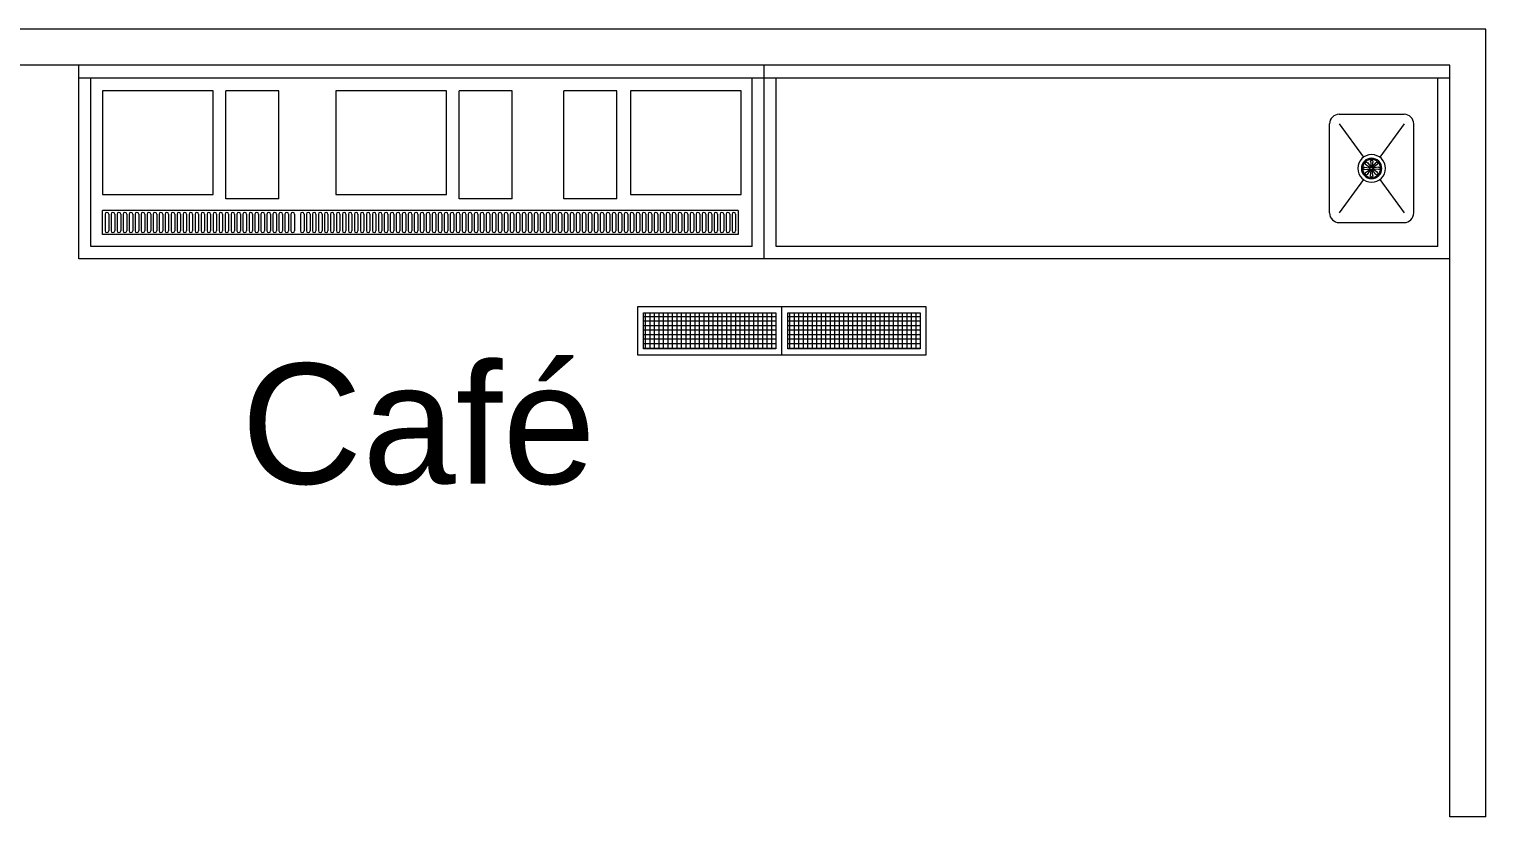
# Model space of a CAD drawing. Header units: millimetres. Extents: x 744843 to 745492, y 2520966 to 2521458.
# Drawn here: x 745427.96 to 745434.01, y 2521094.79 to 2521098.07 of the extents above; entities that cross this region are included whole.
import ezdxf

# ---------------------------------------------------------------- set-up
doc = ezdxf.new("R2010")
doc.units = ezdxf.units.MM
for name, color, linetype, lineweight in [('A_Muebles_Cocina', 55, 'Continuous', 20), ('A_Muros', 30, 'Continuous', 20), ('A_Textos', 4, 'Continuous', 20)]:
    doc.layers.add(name, color=color, linetype=linetype, lineweight=lineweight)
doc.styles.add('escal 300', font='arial.ttf', dxfattribs={"height": 0.5})
pattern_1 = [(270, (745393.655793, 2520928.365172), (-0.01875, -8e-18), []), (180, (745393.655793, 2520928.365172), (-9e-18, 0.01875), [])]

# ---------------------------------------------------------------- blocks, each defined once
blk = doc.blocks.new('CONTRA-4PULG')
at = {"layer": 'A_Muebles_Cocina', "color": 147}
for p, q in [((11.509, 19.5814), (11.529, 19.5789)), ((11.509, 19.5714), (11.529, 19.5739)), ((11.5142, 19.5941), (11.5302, 19.5817)), ((11.5142, 19.5588), (11.5302, 19.5711)), ((11.5213, 19.6012), (11.5337, 19.5853)), ((11.5213, 19.5517), (11.5337, 19.5676)), ((11.534, 19.6064), (11.5365, 19.5864)), ((11.534, 19.5464), (11.5365, 19.5664)), ((11.544, 19.6064), (11.5415, 19.5864)), ((11.544, 19.5464), (11.5415, 19.5664)), ((11.5567, 19.6012), (11.5443, 19.5853)), ((11.5567, 19.5517), (11.5443, 19.5676)), ((11.5637, 19.5941), (11.5478, 19.5817)), ((11.5637, 19.5588), (11.5478, 19.5711)), ((11.569, 19.5814), (11.549, 19.5789)), ((11.569, 19.5714), (11.549, 19.5739))]:
    blk.add_line(p, q, dxfattribs=at)
at = {"layer": 'A_Muebles_Cocina', "color": 5}
for radius in [0.0575, 0.0425]:
    blk.add_circle((11.539, 19.5764), radius, dxfattribs=at)
at = {"layer": 'A_Muebles_Cocina', "color": 147}
for radius in [0.0375, 0.005]:
    blk.add_circle((11.539, 19.5764), radius, dxfattribs=at)
for centre, radius, start, end in [((11.509, 19.5764), 0.005, 75.74997, 284.25003), ((11.5178, 19.5977), 0.005, 30.74997, 239.25003), ((11.529, 19.5764), 0.0025, 270, 90), ((11.5319, 19.5835), 0.0025, 225, 45), ((11.5319, 19.5694), 0.0025, 315, 135), ((11.539, 19.6064), 0.005, 345.74997, 194.25003), ((11.539, 19.5864), 0.0025, 180, 360), ((11.539, 19.5664), 0.0025, 360, 180), ((11.5461, 19.5835), 0.0025, 135, 315), ((11.5461, 19.5694), 0.0025, 45, 225), ((11.549, 19.5764), 0.0025, 90, 270), ((11.5602, 19.5977), 0.005, 300.74997, 149.25003), ((11.569, 19.5764), 0.005, 255.74997, 104.25003), ((11.5178, 19.5552), 0.005, 120.74997, 329.25003), ((11.539, 19.5464), 0.005, 165.74997, 14.25003), ((11.5602, 19.5552), 0.005, 210.74997, 59.25003)]:
    blk.add_arc(centre, radius, start, end, dxfattribs=at)

msp = doc.modelspace()

# ---------------------------------------------------------------- hatches: boundary and pattern name
at = {"layer": 'A_Muebles_Cocina', "linetype": 'Continuous'}
h = msp.add_hatch(dxfattribs=at)
h.set_pattern_fill('NET', color=256, scale=0.15, angle=-90, style=0)
h.set_pattern_definition(pattern_1)
h.paths.add_polyline_path([(745430.5099, 2521096.8864), (745430.5599, 2521096.8864), (745430.5599, 2521096.7364), (745430.5099, 2521096.7364)])
h.paths.add_polyline_path([(745430.5599, 2521096.7364), (745430.5599, 2521096.8864), (745431.0599, 2521096.8864), (745431.0599, 2521096.7364)])
h.paths.add_polyline_path([(745431.1099, 2521096.7364), (745431.1099, 2521096.8864), (745431.5046, 2521096.8864), (745431.5046, 2521096.7364)])
h.paths.add_polyline_path([(745431.6599, 2521096.7364), (745431.5046, 2521096.7364), (745431.5046, 2521096.8864), (745431.6599, 2521096.8864)])
h = msp.add_hatch(dxfattribs=at)
h.set_pattern_fill('NET', color=256, scale=0.15, angle=-90, style=0)
h.set_pattern_definition(pattern_1)
h.paths.add_polyline_path([(745430.5099, 2521096.8864), (745430.5599, 2521096.8864), (745430.5599, 2521096.7364), (745430.5099, 2521096.7364)])
h.paths.add_polyline_path([(745430.5599, 2521096.7364), (745430.5599, 2521096.8864), (745431.0599, 2521096.8864), (745431.0599, 2521096.7364)])
h.paths.add_polyline_path([(745431.1099, 2521096.7364), (745431.1099, 2521096.8864), (745431.5046, 2521096.8864), (745431.5046, 2521096.7364)])
h.paths.add_polyline_path([(745431.6599, 2521096.7364), (745431.5046, 2521096.7364), (745431.5046, 2521096.8864), (745431.6599, 2521096.8864)])

# ---------------------------------------------------------------- linework, layer by layer
for p, q in [((745428.1619, 2521097.1114), (745428.1619, 2521097.9151)), ((745428.1619, 2521097.1114), (745428.1619, 2521097.9151)), ((745431.0119, 2521097.1114), (745431.0119, 2521097.9151)), ((745431.0119, 2521097.1114), (745431.0119, 2521097.9151)), ((745433.8619, 2521097.8614), (745428.1619, 2521097.8614)), ((745433.8619, 2521097.8614), (745428.1619, 2521097.8614)), ((745428.2119, 2521097.1614), (745428.2119, 2521097.8614)), ((745428.2119, 2521097.1614), (745428.2119, 2521097.8614)), ((745430.9619, 2521097.1614), (745430.9619, 2521097.8614)), ((745430.9619, 2521097.1614), (745430.9619, 2521097.8614)), ((745431.0619, 2521097.1614), (745431.0619, 2521097.8614)), ((745431.0619, 2521097.1614), (745431.0619, 2521097.8614)), ((745433.8119, 2521097.1614), (745433.8119, 2521097.8614)), ((745433.8119, 2521097.1614), (745433.8119, 2521097.8614)), ((745428.7205, 2521097.8094), (745428.2605, 2521097.8083)), ((745428.7205, 2521097.8094), (745428.2605, 2521097.8083)), ((745428.2605, 2521097.8083), (745428.2605, 2521097.3783)), ((745428.2605, 2521097.8083), (745428.2605, 2521097.3783)), ((745428.7205, 2521097.3783), (745428.7205, 2521097.8094)), ((745428.7205, 2521097.3783), (745428.7205, 2521097.8094)), ((745428.994, 2521097.8094), (745428.774, 2521097.8094)), ((745428.774, 2521097.3594), (745428.774, 2521097.8094)), ((745428.994, 2521097.8094), (745428.774, 2521097.8094)), ((745428.774, 2521097.3594), (745428.774, 2521097.8094)), ((745428.994, 2521097.3594), (745428.994, 2521097.8094)), ((745428.994, 2521097.3594), (745428.994, 2521097.8094)), ((745429.6902, 2521097.8094), (745429.2302, 2521097.8083)), ((745429.6902, 2521097.8094), (745429.2302, 2521097.8083)), ((745429.2302, 2521097.8083), (745429.2302, 2521097.3783)), ((745429.2302, 2521097.8083), (745429.2302, 2521097.3783)), ((745429.6902, 2521097.3783), (745429.6902, 2521097.8094)), ((745429.6902, 2521097.3783), (745429.6902, 2521097.8094)), ((745429.9637, 2521097.8094), (745429.7437, 2521097.8094)), ((745429.7437, 2521097.3594), (745429.7437, 2521097.8094)), ((745429.9637, 2521097.8094), (745429.7437, 2521097.8094)), ((745429.7437, 2521097.3594), (745429.7437, 2521097.8094)), ((745429.9637, 2521097.3594), (745429.9637, 2521097.8094)), ((745429.9637, 2521097.3594), (745429.9637, 2521097.8094)), ((745430.1793, 2521097.3594), (745430.1793, 2521097.8094)), ((745430.3993, 2521097.8094), (745430.1793, 2521097.8094)), ((745430.1793, 2521097.3594), (745430.1793, 2521097.8094)), ((745430.3993, 2521097.8094), (745430.1793, 2521097.8094)), ((745430.3993, 2521097.3594), (745430.3993, 2521097.8094)), ((745430.3993, 2521097.3594), (745430.3993, 2521097.8094)), ((745430.916, 2521097.8094), (745430.456, 2521097.8083)), ((745430.916, 2521097.8094), (745430.456, 2521097.8083)), ((745430.456, 2521097.8083), (745430.456, 2521097.3783)), ((745430.456, 2521097.8083), (745430.456, 2521097.3783)), ((745430.916, 2521097.3783), (745430.916, 2521097.8094)), ((745430.916, 2521097.3783), (745430.916, 2521097.8094)), ((745428.2605, 2521097.3783), (745428.7205, 2521097.3783)), ((745428.2605, 2521097.3783), (745428.7205, 2521097.3783)), ((745428.994, 2521097.3594), (745428.774, 2521097.3594)), ((745428.994, 2521097.3594), (745428.774, 2521097.3594)), ((745429.2302, 2521097.3783), (745429.6902, 2521097.3783)), ((745429.2302, 2521097.3783), (745429.6902, 2521097.3783)), ((745429.9637, 2521097.3594), (745429.7437, 2521097.3594)), ((745429.9637, 2521097.3594), (745429.7437, 2521097.3594)), ((745430.3993, 2521097.3594), (745430.1793, 2521097.3594)), ((745430.3993, 2521097.3594), (745430.1793, 2521097.3594)), ((745430.456, 2521097.3783), (745430.916, 2521097.3783)), ((745430.456, 2521097.3783), (745430.916, 2521097.3783)), ((745430.9029, 2521097.3114), (745428.2605, 2521097.3114)), ((745428.2605, 2521097.2114), (745428.2605, 2521097.3114)), ((745430.9029, 2521097.3114), (745428.2605, 2521097.3114)), ((745428.2605, 2521097.2114), (745428.2605, 2521097.3114)), ((745428.2716, 2521097.2959), (745428.2716, 2521097.2273)), ((745428.2716, 2521097.2959), (745428.2716, 2521097.2273)), ((745428.2866, 2521097.2959), (745428.2866, 2521097.2273)), ((745428.2866, 2521097.2959), (745428.2866, 2521097.2273)), ((745428.2965, 2521097.2959), (745428.2965, 2521097.2273)), ((745428.2965, 2521097.2959), (745428.2965, 2521097.2273)), ((745428.3115, 2521097.2959), (745428.3115, 2521097.2273)), ((745428.3115, 2521097.2959), (745428.3115, 2521097.2273)), ((745428.3214, 2521097.2959), (745428.3214, 2521097.2273)), ((745428.3214, 2521097.2959), (745428.3214, 2521097.2273)), ((745428.3364, 2521097.2959), (745428.3364, 2521097.2273)), ((745428.3364, 2521097.2959), (745428.3364, 2521097.2273)), ((745428.3464, 2521097.2959), (745428.3464, 2521097.2273)), ((745428.3464, 2521097.2959), (745428.3464, 2521097.2273)), ((745428.3614, 2521097.2959), (745428.3614, 2521097.2273)), ((745428.3614, 2521097.2959), (745428.3614, 2521097.2273)), ((745428.3713, 2521097.2959), (745428.3713, 2521097.2273)), ((745428.3713, 2521097.2959), (745428.3713, 2521097.2273)), ((745428.3863, 2521097.2959), (745428.3863, 2521097.2273)), ((745428.3863, 2521097.2959), (745428.3863, 2521097.2273)), ((745428.3962, 2521097.2959), (745428.3962, 2521097.2273)), ((745428.3962, 2521097.2959), (745428.3962, 2521097.2273)), ((745428.4112, 2521097.2959), (745428.4112, 2521097.2273)), ((745428.4112, 2521097.2959), (745428.4112, 2521097.2273)), ((745428.4211, 2521097.2959), (745428.4211, 2521097.2273)), ((745428.4211, 2521097.2959), (745428.4211, 2521097.2273)), ((745428.4361, 2521097.2959), (745428.4361, 2521097.2273)), ((745428.4361, 2521097.2959), (745428.4361, 2521097.2273)), ((745428.4461, 2521097.2959), (745428.4461, 2521097.2273)), ((745428.4461, 2521097.2959), (745428.4461, 2521097.2273)), ((745428.4611, 2521097.2959), (745428.4611, 2521097.2273)), ((745428.4611, 2521097.2959), (745428.4611, 2521097.2273)), ((745428.471, 2521097.2959), (745428.471, 2521097.2273)), ((745428.471, 2521097.2959), (745428.471, 2521097.2273)), ((745428.486, 2521097.2959), (745428.486, 2521097.2273)), ((745428.486, 2521097.2959), (745428.486, 2521097.2273)), ((745428.4959, 2521097.2959), (745428.4959, 2521097.2273)), ((745428.4959, 2521097.2959), (745428.4959, 2521097.2273)), ((745428.5109, 2521097.2959), (745428.5109, 2521097.2273)), ((745428.5109, 2521097.2959), (745428.5109, 2521097.2273)), ((745428.5208, 2521097.2959), (745428.5208, 2521097.2273)), ((745428.5208, 2521097.2959), (745428.5208, 2521097.2273)), ((745428.5358, 2521097.2959), (745428.5358, 2521097.2273)), ((745428.5358, 2521097.2959), (745428.5358, 2521097.2273)), ((745428.5458, 2521097.2959), (745428.5458, 2521097.2273)), ((745428.5458, 2521097.2959), (745428.5458, 2521097.2273)), ((745428.5608, 2521097.2959), (745428.5608, 2521097.2273)), ((745428.5608, 2521097.2959), (745428.5608, 2521097.2273)), ((745428.5707, 2521097.2959), (745428.5707, 2521097.2273)), ((745428.5707, 2521097.2959), (745428.5707, 2521097.2273)), ((745428.5857, 2521097.2959), (745428.5857, 2521097.2273)), ((745428.5857, 2521097.2959), (745428.5857, 2521097.2273)), ((745428.5956, 2521097.2959), (745428.5956, 2521097.2273)), ((745428.5956, 2521097.2959), (745428.5956, 2521097.2273)), ((745428.6106, 2521097.2959), (745428.6106, 2521097.2273)), ((745428.6106, 2521097.2959), (745428.6106, 2521097.2273)), ((745428.6205, 2521097.2959), (745428.6205, 2521097.2273)), ((745428.6205, 2521097.2959), (745428.6205, 2521097.2273)), ((745428.6355, 2521097.2959), (745428.6355, 2521097.2273)), ((745428.6355, 2521097.2959), (745428.6355, 2521097.2273)), ((745428.6455, 2521097.2959), (745428.6455, 2521097.2273)), ((745428.6455, 2521097.2959), (745428.6455, 2521097.2273)), ((745428.6605, 2521097.2959), (745428.6605, 2521097.2273)), ((745428.6605, 2521097.2959), (745428.6605, 2521097.2273)), ((745428.6704, 2521097.2959), (745428.6704, 2521097.2273)), ((745428.6704, 2521097.2959), (745428.6704, 2521097.2273)), ((745428.6854, 2521097.2959), (745428.6854, 2521097.2273)), ((745428.6854, 2521097.2959), (745428.6854, 2521097.2273)), ((745428.6953, 2521097.2959), (745428.6953, 2521097.2273)), ((745428.6953, 2521097.2959), (745428.6953, 2521097.2273)), ((745428.7103, 2521097.2959), (745428.7103, 2521097.2273)), ((745428.7103, 2521097.2959), (745428.7103, 2521097.2273)), ((745428.7202, 2521097.2959), (745428.7202, 2521097.2273)), ((745428.7202, 2521097.2959), (745428.7202, 2521097.2273)), ((745428.7352, 2521097.2959), (745428.7352, 2521097.2273)), ((745428.7352, 2521097.2959), (745428.7352, 2521097.2273)), ((745428.7451, 2521097.2959), (745428.7451, 2521097.2273)), ((745428.7451, 2521097.2959), (745428.7451, 2521097.2273)), ((745428.7601, 2521097.2959), (745428.7601, 2521097.2273)), ((745428.7601, 2521097.2959), (745428.7601, 2521097.2273)), ((745428.7701, 2521097.2959), (745428.7701, 2521097.2273)), ((745428.7701, 2521097.2959), (745428.7701, 2521097.2273)), ((745428.7851, 2521097.2959), (745428.7851, 2521097.2273)), ((745428.7851, 2521097.2959), (745428.7851, 2521097.2273)), ((745428.795, 2521097.2959), (745428.795, 2521097.2273)), ((745428.795, 2521097.2959), (745428.795, 2521097.2273)), ((745428.81, 2521097.2959), (745428.81, 2521097.2273)), ((745428.81, 2521097.2959), (745428.81, 2521097.2273)), ((745428.8199, 2521097.2959), (745428.8199, 2521097.2273)), ((745428.8199, 2521097.2959), (745428.8199, 2521097.2273)), ((745428.8349, 2521097.2959), (745428.8349, 2521097.2273)), ((745428.8349, 2521097.2959), (745428.8349, 2521097.2273)), ((745428.8448, 2521097.2959), (745428.8448, 2521097.2273)), ((745428.8448, 2521097.2959), (745428.8448, 2521097.2273)), ((745428.8598, 2521097.2959), (745428.8598, 2521097.2273)), ((745428.8598, 2521097.2959), (745428.8598, 2521097.2273)), ((745428.8698, 2521097.2959), (745428.8698, 2521097.2273)), ((745428.8698, 2521097.2959), (745428.8698, 2521097.2273)), ((745428.8848, 2521097.2959), (745428.8848, 2521097.2273)), ((745428.8848, 2521097.2959), (745428.8848, 2521097.2273)), ((745428.8947, 2521097.2959), (745428.8947, 2521097.2273)), ((745428.8947, 2521097.2959), (745428.8947, 2521097.2273)), ((745428.9097, 2521097.2959), (745428.9097, 2521097.2273)), ((745428.9097, 2521097.2959), (745428.9097, 2521097.2273)), ((745428.9196, 2521097.2959), (745428.9196, 2521097.2273)), ((745428.9196, 2521097.2959), (745428.9196, 2521097.2273)), ((745428.9346, 2521097.2959), (745428.9346, 2521097.2273)), ((745428.9346, 2521097.2959), (745428.9346, 2521097.2273)), ((745428.9445, 2521097.2959), (745428.9445, 2521097.2273)), ((745428.9445, 2521097.2959), (745428.9445, 2521097.2273)), ((745428.9595, 2521097.2959), (745428.9595, 2521097.2273)), ((745428.9595, 2521097.2959), (745428.9595, 2521097.2273)), ((745428.9695, 2521097.2959), (745428.9695, 2521097.2273)), ((745428.9695, 2521097.2959), (745428.9695, 2521097.2273)), ((745428.9845, 2521097.2959), (745428.9845, 2521097.2273)), ((745428.9845, 2521097.2959), (745428.9845, 2521097.2273)), ((745428.9944, 2521097.2959), (745428.9944, 2521097.2273)), ((745428.9944, 2521097.2959), (745428.9944, 2521097.2273)), ((745429.0094, 2521097.2959), (745429.0094, 2521097.2273)), ((745429.0094, 2521097.2959), (745429.0094, 2521097.2273)), ((745429.0193, 2521097.2959), (745429.0193, 2521097.2273)), ((745429.0193, 2521097.2959), (745429.0193, 2521097.2273)), ((745429.0343, 2521097.2959), (745429.0343, 2521097.2273)), ((745429.0343, 2521097.2959), (745429.0343, 2521097.2273)), ((745429.0442, 2521097.2959), (745429.0442, 2521097.2273)), ((745429.0442, 2521097.2959), (745429.0442, 2521097.2273)), ((745429.0592, 2521097.2959), (745429.0592, 2521097.2273)), ((745429.0592, 2521097.2959), (745429.0592, 2521097.2273)), ((745429.0835, 2521097.2959), (745429.0835, 2521097.2273)), ((745429.0835, 2521097.2959), (745429.0835, 2521097.2273)), ((745429.0985, 2521097.2959), (745429.0985, 2521097.2273)), ((745429.0985, 2521097.2959), (745429.0985, 2521097.2273)), ((745429.1084, 2521097.2959), (745429.1084, 2521097.2273)), ((745429.1084, 2521097.2959), (745429.1084, 2521097.2273)), ((745429.1234, 2521097.2959), (745429.1234, 2521097.2273)), ((745429.1234, 2521097.2959), (745429.1234, 2521097.2273)), ((745429.1333, 2521097.2959), (745429.1333, 2521097.2273)), ((745429.1333, 2521097.2959), (745429.1333, 2521097.2273)), ((745429.1483, 2521097.2959), (745429.1483, 2521097.2273)), ((745429.1483, 2521097.2959), (745429.1483, 2521097.2273)), ((745429.1583, 2521097.2959), (745429.1583, 2521097.2273)), ((745429.1583, 2521097.2959), (745429.1583, 2521097.2273)), ((745429.1733, 2521097.2959), (745429.1733, 2521097.2273)), ((745429.1733, 2521097.2959), (745429.1733, 2521097.2273)), ((745429.1832, 2521097.2959), (745429.1832, 2521097.2273)), ((745429.1832, 2521097.2959), (745429.1832, 2521097.2273)), ((745429.1982, 2521097.2959), (745429.1982, 2521097.2273)), ((745429.1982, 2521097.2959), (745429.1982, 2521097.2273)), ((745429.2081, 2521097.2959), (745429.2081, 2521097.2273)), ((745429.2081, 2521097.2959), (745429.2081, 2521097.2273)), ((745429.2231, 2521097.2959), (745429.2231, 2521097.2273)), ((745429.2231, 2521097.2959), (745429.2231, 2521097.2273)), ((745429.233, 2521097.2959), (745429.233, 2521097.2273)), ((745429.233, 2521097.2959), (745429.233, 2521097.2273)), ((745429.248, 2521097.2959), (745429.248, 2521097.2273)), ((745429.248, 2521097.2959), (745429.248, 2521097.2273)), ((745429.2579, 2521097.2959), (745429.2579, 2521097.2273)), ((745429.2579, 2521097.2959), (745429.2579, 2521097.2273)), ((745429.2729, 2521097.2959), (745429.2729, 2521097.2273)), ((745429.2729, 2521097.2959), (745429.2729, 2521097.2273)), ((745429.2829, 2521097.2959), (745429.2829, 2521097.2273)), ((745429.2829, 2521097.2959), (745429.2829, 2521097.2273)), ((745429.2979, 2521097.2959), (745429.2979, 2521097.2273)), ((745429.2979, 2521097.2959), (745429.2979, 2521097.2273)), ((745429.3078, 2521097.2959), (745429.3078, 2521097.2273)), ((745429.3078, 2521097.2959), (745429.3078, 2521097.2273)), ((745429.3228, 2521097.2959), (745429.3228, 2521097.2273)), ((745429.3228, 2521097.2959), (745429.3228, 2521097.2273)), ((745429.3327, 2521097.2959), (745429.3327, 2521097.2273)), ((745429.3327, 2521097.2959), (745429.3327, 2521097.2273)), ((745429.3477, 2521097.2959), (745429.3477, 2521097.2273)), ((745429.3477, 2521097.2959), (745429.3477, 2521097.2273)), ((745429.3576, 2521097.2959), (745429.3576, 2521097.2273)), ((745429.3576, 2521097.2959), (745429.3576, 2521097.2273)), ((745429.3726, 2521097.2959), (745429.3726, 2521097.2273)), ((745429.3726, 2521097.2959), (745429.3726, 2521097.2273)), ((745429.3826, 2521097.2959), (745429.3826, 2521097.2273)), ((745429.3826, 2521097.2959), (745429.3826, 2521097.2273)), ((745429.3976, 2521097.2959), (745429.3976, 2521097.2273)), ((745429.3976, 2521097.2959), (745429.3976, 2521097.2273)), ((745429.4075, 2521097.2959), (745429.4075, 2521097.2273)), ((745429.4075, 2521097.2959), (745429.4075, 2521097.2273)), ((745429.4225, 2521097.2959), (745429.4225, 2521097.2273)), ((745429.4225, 2521097.2959), (745429.4225, 2521097.2273)), ((745429.4324, 2521097.2959), (745429.4324, 2521097.2273)), ((745429.4324, 2521097.2959), (745429.4324, 2521097.2273)), ((745429.4474, 2521097.2959), (745429.4474, 2521097.2273)), ((745429.4474, 2521097.2959), (745429.4474, 2521097.2273)), ((745429.4573, 2521097.2959), (745429.4573, 2521097.2273)), ((745429.4573, 2521097.2959), (745429.4573, 2521097.2273)), ((745429.4723, 2521097.2959), (745429.4723, 2521097.2273)), ((745429.4723, 2521097.2959), (745429.4723, 2521097.2273)), ((745429.4823, 2521097.2959), (745429.4823, 2521097.2273)), ((745429.4823, 2521097.2959), (745429.4823, 2521097.2273)), ((745429.4973, 2521097.2959), (745429.4973, 2521097.2273)), ((745429.4973, 2521097.2959), (745429.4973, 2521097.2273)), ((745429.5072, 2521097.2959), (745429.5072, 2521097.2273)), ((745429.5072, 2521097.2959), (745429.5072, 2521097.2273)), ((745429.5222, 2521097.2959), (745429.5222, 2521097.2273)), ((745429.5222, 2521097.2959), (745429.5222, 2521097.2273)), ((745429.5321, 2521097.2959), (745429.5321, 2521097.2273)), ((745429.5321, 2521097.2959), (745429.5321, 2521097.2273)), ((745429.5471, 2521097.2959), (745429.5471, 2521097.2273)), ((745429.5471, 2521097.2959), (745429.5471, 2521097.2273)), ((745429.557, 2521097.2959), (745429.557, 2521097.2273)), ((745429.557, 2521097.2959), (745429.557, 2521097.2273)), ((745429.572, 2521097.2959), (745429.572, 2521097.2273)), ((745429.572, 2521097.2959), (745429.572, 2521097.2273)), ((745429.582, 2521097.2959), (745429.582, 2521097.2273)), ((745429.582, 2521097.2959), (745429.582, 2521097.2273)), ((745429.597, 2521097.2959), (745429.597, 2521097.2273)), ((745429.597, 2521097.2959), (745429.597, 2521097.2273)), ((745429.6069, 2521097.2959), (745429.6069, 2521097.2273)), ((745429.6069, 2521097.2959), (745429.6069, 2521097.2273)), ((745429.6219, 2521097.2959), (745429.6219, 2521097.2273)), ((745429.6219, 2521097.2959), (745429.6219, 2521097.2273)), ((745429.6318, 2521097.2959), (745429.6318, 2521097.2273)), ((745429.6318, 2521097.2959), (745429.6318, 2521097.2273)), ((745429.6468, 2521097.2959), (745429.6468, 2521097.2273)), ((745429.6468, 2521097.2959), (745429.6468, 2521097.2273)), ((745429.6567, 2521097.2959), (745429.6567, 2521097.2273)), ((745429.6567, 2521097.2959), (745429.6567, 2521097.2273)), ((745429.6717, 2521097.2959), (745429.6717, 2521097.2273)), ((745429.6717, 2521097.2959), (745429.6717, 2521097.2273)), ((745429.6817, 2521097.2959), (745429.6817, 2521097.2273)), ((745429.6817, 2521097.2959), (745429.6817, 2521097.2273)), ((745429.6967, 2521097.2959), (745429.6967, 2521097.2273)), ((745429.6967, 2521097.2959), (745429.6967, 2521097.2273)), ((745429.7066, 2521097.2959), (745429.7066, 2521097.2273)), ((745429.7066, 2521097.2959), (745429.7066, 2521097.2273)), ((745429.7216, 2521097.2959), (745429.7216, 2521097.2273)), ((745429.7216, 2521097.2959), (745429.7216, 2521097.2273)), ((745429.7315, 2521097.2959), (745429.7315, 2521097.2273)), ((745429.7315, 2521097.2959), (745429.7315, 2521097.2273)), ((745429.7465, 2521097.2959), (745429.7465, 2521097.2273)), ((745429.7465, 2521097.2959), (745429.7465, 2521097.2273)), ((745429.7564, 2521097.2959), (745429.7564, 2521097.2273)), ((745429.7564, 2521097.2959), (745429.7564, 2521097.2273)), ((745429.7714, 2521097.2959), (745429.7714, 2521097.2273)), ((745429.7714, 2521097.2959), (745429.7714, 2521097.2273)), ((745429.7813, 2521097.2959), (745429.7813, 2521097.2273)), ((745429.7813, 2521097.2959), (745429.7813, 2521097.2273)), ((745429.7963, 2521097.2959), (745429.7963, 2521097.2273)), ((745429.7963, 2521097.2959), (745429.7963, 2521097.2273)), ((745429.8063, 2521097.2959), (745429.8063, 2521097.2273)), ((745429.8063, 2521097.2959), (745429.8063, 2521097.2273)), ((745429.8213, 2521097.2959), (745429.8213, 2521097.2273)), ((745429.8213, 2521097.2959), (745429.8213, 2521097.2273)), ((745429.8312, 2521097.2959), (745429.8312, 2521097.2273)), ((745429.8312, 2521097.2959), (745429.8312, 2521097.2273)), ((745429.8462, 2521097.2959), (745429.8462, 2521097.2273)), ((745429.8462, 2521097.2959), (745429.8462, 2521097.2273)), ((745429.8561, 2521097.2959), (745429.8561, 2521097.2273)), ((745429.8561, 2521097.2959), (745429.8561, 2521097.2273)), ((745429.8711, 2521097.2959), (745429.8711, 2521097.2273)), ((745429.8711, 2521097.2959), (745429.8711, 2521097.2273)), ((745429.881, 2521097.2959), (745429.881, 2521097.2273)), ((745429.881, 2521097.2959), (745429.881, 2521097.2273)), ((745429.896, 2521097.2959), (745429.896, 2521097.2273)), ((745429.896, 2521097.2959), (745429.896, 2521097.2273)), ((745429.906, 2521097.2959), (745429.906, 2521097.2273)), ((745429.906, 2521097.2959), (745429.906, 2521097.2273)), ((745429.921, 2521097.2959), (745429.921, 2521097.2273)), ((745429.921, 2521097.2959), (745429.921, 2521097.2273)), ((745429.9309, 2521097.2959), (745429.9309, 2521097.2273)), ((745429.9309, 2521097.2959), (745429.9309, 2521097.2273)), ((745429.9459, 2521097.2959), (745429.9459, 2521097.2273)), ((745429.9459, 2521097.2959), (745429.9459, 2521097.2273)), ((745429.9558, 2521097.2959), (745429.9558, 2521097.2273)), ((745429.9558, 2521097.2959), (745429.9558, 2521097.2273)), ((745429.9708, 2521097.2959), (745429.9708, 2521097.2273)), ((745429.9708, 2521097.2959), (745429.9708, 2521097.2273)), ((745429.9807, 2521097.2959), (745429.9807, 2521097.2273)), ((745429.9807, 2521097.2959), (745429.9807, 2521097.2273)), ((745429.9957, 2521097.2959), (745429.9957, 2521097.2273)), ((745429.9957, 2521097.2959), (745429.9957, 2521097.2273)), ((745430.0057, 2521097.2959), (745430.0057, 2521097.2273)), ((745430.0057, 2521097.2959), (745430.0057, 2521097.2273)), ((745430.0207, 2521097.2959), (745430.0207, 2521097.2273)), ((745430.0207, 2521097.2959), (745430.0207, 2521097.2273)), ((745430.0306, 2521097.2959), (745430.0306, 2521097.2273)), ((745430.0306, 2521097.2959), (745430.0306, 2521097.2273)), ((745430.0456, 2521097.2959), (745430.0456, 2521097.2273)), ((745430.0456, 2521097.2959), (745430.0456, 2521097.2273)), ((745430.0555, 2521097.2959), (745430.0555, 2521097.2273)), ((745430.0555, 2521097.2959), (745430.0555, 2521097.2273)), ((745430.0705, 2521097.2959), (745430.0705, 2521097.2273)), ((745430.0705, 2521097.2959), (745430.0705, 2521097.2273)), ((745430.0804, 2521097.2959), (745430.0804, 2521097.2273)), ((745430.0804, 2521097.2959), (745430.0804, 2521097.2273)), ((745430.0954, 2521097.2959), (745430.0954, 2521097.2273)), ((745430.0954, 2521097.2959), (745430.0954, 2521097.2273)), ((745430.1054, 2521097.2959), (745430.1054, 2521097.2273)), ((745430.1054, 2521097.2959), (745430.1054, 2521097.2273)), ((745430.1204, 2521097.2959), (745430.1204, 2521097.2273)), ((745430.1204, 2521097.2959), (745430.1204, 2521097.2273)), ((745430.1303, 2521097.2959), (745430.1303, 2521097.2273)), ((745430.1303, 2521097.2959), (745430.1303, 2521097.2273)), ((745430.1453, 2521097.2959), (745430.1453, 2521097.2273)), ((745430.1453, 2521097.2959), (745430.1453, 2521097.2273)), ((745430.1552, 2521097.2959), (745430.1552, 2521097.2273)), ((745430.1552, 2521097.2959), (745430.1552, 2521097.2273)), ((745430.1702, 2521097.2959), (745430.1702, 2521097.2273)), ((745430.1702, 2521097.2959), (745430.1702, 2521097.2273)), ((745430.1801, 2521097.2959), (745430.1801, 2521097.2273)), ((745430.1801, 2521097.2959), (745430.1801, 2521097.2273)), ((745430.1951, 2521097.2959), (745430.1951, 2521097.2273)), ((745430.1951, 2521097.2959), (745430.1951, 2521097.2273)), ((745430.2051, 2521097.2959), (745430.2051, 2521097.2273)), ((745430.2051, 2521097.2959), (745430.2051, 2521097.2273)), ((745430.2201, 2521097.2959), (745430.2201, 2521097.2273)), ((745430.2201, 2521097.2959), (745430.2201, 2521097.2273)), ((745430.23, 2521097.2959), (745430.23, 2521097.2273)), ((745430.23, 2521097.2959), (745430.23, 2521097.2273)), ((745430.245, 2521097.2959), (745430.245, 2521097.2273)), ((745430.245, 2521097.2959), (745430.245, 2521097.2273)), ((745430.2549, 2521097.2959), (745430.2549, 2521097.2273)), ((745430.2549, 2521097.2959), (745430.2549, 2521097.2273)), ((745430.2699, 2521097.2959), (745430.2699, 2521097.2273)), ((745430.2699, 2521097.2959), (745430.2699, 2521097.2273)), ((745430.2798, 2521097.2959), (745430.2798, 2521097.2273)), ((745430.2798, 2521097.2959), (745430.2798, 2521097.2273)), ((745430.2948, 2521097.2959), (745430.2948, 2521097.2273)), ((745430.2948, 2521097.2959), (745430.2948, 2521097.2273)), ((745430.3047, 2521097.2959), (745430.3047, 2521097.2273)), ((745430.3047, 2521097.2959), (745430.3047, 2521097.2273)), ((745430.3197, 2521097.2959), (745430.3197, 2521097.2273)), ((745430.3197, 2521097.2959), (745430.3197, 2521097.2273)), ((745430.3297, 2521097.2959), (745430.3297, 2521097.2273)), ((745430.3297, 2521097.2959), (745430.3297, 2521097.2273)), ((745430.3447, 2521097.2959), (745430.3447, 2521097.2273)), ((745430.3447, 2521097.2959), (745430.3447, 2521097.2273)), ((745430.3546, 2521097.2959), (745430.3546, 2521097.2273)), ((745430.3546, 2521097.2959), (745430.3546, 2521097.2273)), ((745430.3696, 2521097.2959), (745430.3696, 2521097.2273)), ((745430.3696, 2521097.2959), (745430.3696, 2521097.2273)), ((745430.3795, 2521097.2959), (745430.3795, 2521097.2273)), ((745430.3795, 2521097.2959), (745430.3795, 2521097.2273)), ((745430.3945, 2521097.2959), (745430.3945, 2521097.2273)), ((745430.3945, 2521097.2959), (745430.3945, 2521097.2273)), ((745430.4044, 2521097.2959), (745430.4044, 2521097.2273)), ((745430.4044, 2521097.2959), (745430.4044, 2521097.2273)), ((745430.4194, 2521097.2959), (745430.4194, 2521097.2273)), ((745430.4194, 2521097.2959), (745430.4194, 2521097.2273)), ((745430.4294, 2521097.2959), (745430.4294, 2521097.2273)), ((745430.4294, 2521097.2959), (745430.4294, 2521097.2273)), ((745430.4444, 2521097.2959), (745430.4444, 2521097.2273)), ((745430.4444, 2521097.2959), (745430.4444, 2521097.2273)), ((745430.4543, 2521097.2959), (745430.4543, 2521097.2273)), ((745430.4543, 2521097.2959), (745430.4543, 2521097.2273)), ((745430.4693, 2521097.2959), (745430.4693, 2521097.2273)), ((745430.4693, 2521097.2959), (745430.4693, 2521097.2273)), ((745430.4792, 2521097.2959), (745430.4792, 2521097.2273)), ((745430.4792, 2521097.2959), (745430.4792, 2521097.2273)), ((745430.4942, 2521097.2959), (745430.4942, 2521097.2273)), ((745430.4942, 2521097.2959), (745430.4942, 2521097.2273)), ((745430.5041, 2521097.2959), (745430.5041, 2521097.2273)), ((745430.5041, 2521097.2959), (745430.5041, 2521097.2273)), ((745430.5191, 2521097.2959), (745430.5191, 2521097.2273)), ((745430.5191, 2521097.2959), (745430.5191, 2521097.2273)), ((745430.5291, 2521097.2959), (745430.5291, 2521097.2273)), ((745430.5291, 2521097.2959), (745430.5291, 2521097.2273)), ((745430.5441, 2521097.2959), (745430.5441, 2521097.2273)), ((745430.5441, 2521097.2959), (745430.5441, 2521097.2273)), ((745430.554, 2521097.2959), (745430.554, 2521097.2273)), ((745430.554, 2521097.2959), (745430.554, 2521097.2273)), ((745430.569, 2521097.2959), (745430.569, 2521097.2273)), ((745430.569, 2521097.2959), (745430.569, 2521097.2273)), ((745430.5789, 2521097.2959), (745430.5789, 2521097.2273)), ((745430.5789, 2521097.2959), (745430.5789, 2521097.2273)), ((745430.5939, 2521097.2959), (745430.5939, 2521097.2273)), ((745430.5939, 2521097.2959), (745430.5939, 2521097.2273)), ((745430.6038, 2521097.2959), (745430.6038, 2521097.2273)), ((745430.6038, 2521097.2959), (745430.6038, 2521097.2273)), ((745430.6188, 2521097.2959), (745430.6188, 2521097.2273)), ((745430.6188, 2521097.2959), (745430.6188, 2521097.2273)), ((745430.6288, 2521097.2959), (745430.6288, 2521097.2273)), ((745430.6288, 2521097.2959), (745430.6288, 2521097.2273)), ((745430.6438, 2521097.2959), (745430.6438, 2521097.2273)), ((745430.6438, 2521097.2959), (745430.6438, 2521097.2273)), ((745430.6537, 2521097.2959), (745430.6537, 2521097.2273)), ((745430.6537, 2521097.2959), (745430.6537, 2521097.2273)), ((745430.6687, 2521097.2959), (745430.6687, 2521097.2273)), ((745430.6687, 2521097.2959), (745430.6687, 2521097.2273)), ((745430.6786, 2521097.2959), (745430.6786, 2521097.2273)), ((745430.6786, 2521097.2959), (745430.6786, 2521097.2273)), ((745430.6936, 2521097.2959), (745430.6936, 2521097.2273)), ((745430.6936, 2521097.2959), (745430.6936, 2521097.2273)), ((745430.7035, 2521097.2959), (745430.7035, 2521097.2273)), ((745430.7035, 2521097.2959), (745430.7035, 2521097.2273)), ((745430.7185, 2521097.2959), (745430.7185, 2521097.2273)), ((745430.7185, 2521097.2959), (745430.7185, 2521097.2273)), ((745430.7285, 2521097.2959), (745430.7285, 2521097.2273)), ((745430.7285, 2521097.2959), (745430.7285, 2521097.2273)), ((745430.7435, 2521097.2959), (745430.7435, 2521097.2273)), ((745430.7435, 2521097.2959), (745430.7435, 2521097.2273)), ((745430.7534, 2521097.2959), (745430.7534, 2521097.2273)), ((745430.7534, 2521097.2959), (745430.7534, 2521097.2273)), ((745430.7684, 2521097.2959), (745430.7684, 2521097.2273)), ((745430.7684, 2521097.2959), (745430.7684, 2521097.2273)), ((745430.7783, 2521097.2959), (745430.7783, 2521097.2273)), ((745430.7783, 2521097.2959), (745430.7783, 2521097.2273)), ((745430.7933, 2521097.2959), (745430.7933, 2521097.2273)), ((745430.7933, 2521097.2959), (745430.7933, 2521097.2273)), ((745430.8032, 2521097.2959), (745430.8032, 2521097.2273)), ((745430.8032, 2521097.2959), (745430.8032, 2521097.2273)), ((745430.8182, 2521097.2959), (745430.8182, 2521097.2273)), ((745430.8182, 2521097.2959), (745430.8182, 2521097.2273)), ((745430.8282, 2521097.2959), (745430.8282, 2521097.2273)), ((745430.8282, 2521097.2959), (745430.8282, 2521097.2273)), ((745430.8432, 2521097.2959), (745430.8432, 2521097.2273)), ((745430.8432, 2521097.2959), (745430.8432, 2521097.2273)), ((745430.8531, 2521097.2959), (745430.8531, 2521097.2273)), ((745430.8531, 2521097.2959), (745430.8531, 2521097.2273)), ((745430.8681, 2521097.2959), (745430.8681, 2521097.2273)), ((745430.8681, 2521097.2959), (745430.8681, 2521097.2273)), ((745430.878, 2521097.2959), (745430.878, 2521097.2273)), ((745430.878, 2521097.2959), (745430.878, 2521097.2273)), ((745430.893, 2521097.2959), (745430.893, 2521097.2273)), ((745430.893, 2521097.2959), (745430.893, 2521097.2273)), ((745430.9029, 2521097.3114), (745430.9029, 2521097.2114)), ((745430.9029, 2521097.3114), (745430.9029, 2521097.2114)), ((745430.9029, 2521097.2114), (745428.2605, 2521097.2114)), ((745430.9029, 2521097.2114), (745428.2605, 2521097.2114)), ((745433.8619, 2521097.1114), (745428.1619, 2521097.1114)), ((745433.8619, 2521097.1114), (745428.1619, 2521097.1114)), ((745430.9619, 2521097.1614), (745428.2119, 2521097.1614)), ((745430.9619, 2521097.1614), (745428.2119, 2521097.1614)), ((745433.8119, 2521097.1614), (745431.0619, 2521097.1614)), ((745433.8119, 2521097.1614), (745431.0619, 2521097.1614)), ((745431.6849, 2521096.9114), (745430.4849, 2521096.9114)), ((745430.4849, 2521096.9114), (745430.4849, 2521096.7114)), ((745431.6849, 2521096.9114), (745430.4849, 2521096.9114)), ((745430.4849, 2521096.9114), (745430.4849, 2521096.7114)), ((745430.5099, 2521096.7364), (745430.5099, 2521096.8864)), ((745430.5099, 2521096.8864), (745431.0599, 2521096.8864)), ((745430.5099, 2521096.7364), (745430.5099, 2521096.8864)), ((745430.5099, 2521096.8864), (745431.0599, 2521096.8864)), ((745431.0599, 2521096.8864), (745431.0599, 2521096.7364)), ((745431.0599, 2521096.8864), (745431.0599, 2521096.7364)), ((745431.0849, 2521096.7114), (745431.0849, 2521096.9114)), ((745431.0849, 2521096.7114), (745431.0849, 2521096.9114)), ((745431.1099, 2521096.7364), (745431.1099, 2521096.8864)), ((745431.1099, 2521096.8864), (745431.6599, 2521096.8864)), ((745431.1099, 2521096.7364), (745431.1099, 2521096.8864)), ((745431.1099, 2521096.8864), (745431.6599, 2521096.8864)), ((745431.6599, 2521096.8864), (745431.6599, 2521096.7364)), ((745431.6599, 2521096.8864), (745431.6599, 2521096.7364)), ((745431.6849, 2521096.7114), (745431.6849, 2521096.9114)), ((745431.6849, 2521096.7114), (745431.6849, 2521096.9114)), ((745430.4849, 2521096.7114), (745431.6849, 2521096.7114)), ((745430.4849, 2521096.7114), (745431.6849, 2521096.7114)), ((745431.0599, 2521096.7364), (745430.5099, 2521096.7364)), ((745431.0599, 2521096.7364), (745430.5099, 2521096.7364)), ((745431.6599, 2521096.7364), (745431.1099, 2521096.7364)), ((745431.6599, 2521096.7364), (745431.1099, 2521096.7364))]:
    msp.add_line(p, q, dxfattribs=at)
at = {"layer": 'A_Muebles_Cocina'}
for p, q in [((745433.4019, 2521097.7114), (745433.6719, 2521097.7114)), ((745433.4019, 2521097.7114), (745433.6719, 2521097.7114)), ((745433.3619, 2521097.3014), (745433.3619, 2521097.6714)), ((745433.3619, 2521097.3014), (745433.3619, 2521097.6714)), ((745433.4019, 2521097.6714), (745433.503, 2521097.5329)), ((745433.4019, 2521097.6714), (745433.503, 2521097.5329)), ((745433.6719, 2521097.6714), (745433.5708, 2521097.5329)), ((745433.6719, 2521097.6714), (745433.5708, 2521097.5329)), ((745433.7119, 2521097.3014), (745433.7119, 2521097.6714)), ((745433.7119, 2521097.3014), (745433.7119, 2521097.6714)), ((745433.503, 2521097.44), (745433.4019, 2521097.3014)), ((745433.503, 2521097.44), (745433.4019, 2521097.3014)), ((745433.5708, 2521097.44), (745433.6719, 2521097.3014)), ((745433.5708, 2521097.44), (745433.6719, 2521097.3014)), ((745433.4019, 2521097.2614), (745433.6719, 2521097.2614)), ((745433.4019, 2521097.2614), (745433.6719, 2521097.2614))]:
    msp.add_line(p, q, dxfattribs=at)
for centre, start, end in [((745433.4019, 2521097.6714), 90, 180), ((745433.4019, 2521097.6714), 90, 180), ((745433.6719, 2521097.6714), 0, 90), ((745433.6719, 2521097.6714), 0, 90), ((745433.4019, 2521097.3014), 180, 270), ((745433.4019, 2521097.3014), 180, 270), ((745433.6719, 2521097.3014), 270, 0), ((745433.6719, 2521097.3014), 270, 0)]:
    msp.add_arc(centre, 0.04, start, end, dxfattribs=at)
at = {"layer": 'A_Muebles_Cocina', "linetype": 'Continuous'}
for centre, start, end in [((745428.2791, 2521097.2959), 0, 180), ((745428.2791, 2521097.2959), 0, 180), ((745428.304, 2521097.2959), 0, 180), ((745428.304, 2521097.2959), 0, 180), ((745428.3289, 2521097.2959), 0, 180), ((745428.3289, 2521097.2959), 0, 180), ((745428.3539, 2521097.2959), 0, 180), ((745428.3539, 2521097.2959), 0, 180), ((745428.3788, 2521097.2959), 0, 180), ((745428.3788, 2521097.2959), 0, 180), ((745428.4037, 2521097.2959), 0, 180), ((745428.4037, 2521097.2959), 0, 180), ((745428.4286, 2521097.2959), 0, 180), ((745428.4286, 2521097.2959), 0, 180), ((745428.4536, 2521097.2959), 0, 180), ((745428.4536, 2521097.2959), 0, 180), ((745428.4785, 2521097.2959), 0, 180), ((745428.4785, 2521097.2959), 0, 180), ((745428.5034, 2521097.2959), 0, 180), ((745428.5034, 2521097.2959), 0, 180), ((745428.5283, 2521097.2959), 0, 180), ((745428.5283, 2521097.2959), 0, 180), ((745428.5533, 2521097.2959), 0, 180), ((745428.5533, 2521097.2959), 0, 180), ((745428.5782, 2521097.2959), 0, 180), ((745428.5782, 2521097.2959), 0, 180), ((745428.6031, 2521097.2959), 0, 180), ((745428.6031, 2521097.2959), 0, 180), ((745428.628, 2521097.2959), 0, 180), ((745428.628, 2521097.2959), 0, 180), ((745428.653, 2521097.2959), 0, 180), ((745428.653, 2521097.2959), 0, 180), ((745428.6779, 2521097.2959), 0, 180), ((745428.6779, 2521097.2959), 0, 180), ((745428.7028, 2521097.2959), 0, 180), ((745428.7028, 2521097.2959), 0, 180), ((745428.7277, 2521097.2959), 0, 180), ((745428.7277, 2521097.2959), 0, 180), ((745428.7526, 2521097.2959), 0, 180), ((745428.7526, 2521097.2959), 0, 180), ((745428.7776, 2521097.2959), 0, 180), ((745428.7776, 2521097.2959), 0, 180), ((745428.8025, 2521097.2959), 0, 180), ((745428.8025, 2521097.2959), 0, 180), ((745428.8274, 2521097.2959), 0, 180), ((745428.8274, 2521097.2959), 0, 180), ((745428.8523, 2521097.2959), 0, 180), ((745428.8523, 2521097.2959), 0, 180), ((745428.8773, 2521097.2959), 0, 180), ((745428.8773, 2521097.2959), 0, 180), ((745428.9022, 2521097.2959), 0, 180), ((745428.9022, 2521097.2959), 0, 180), ((745428.9271, 2521097.2959), 0, 180), ((745428.9271, 2521097.2959), 0, 180), ((745428.952, 2521097.2959), 0, 180), ((745428.952, 2521097.2959), 0, 180), ((745428.977, 2521097.2959), 0, 180), ((745428.977, 2521097.2959), 0, 180), ((745429.0019, 2521097.2959), 0, 180), ((745429.0019, 2521097.2959), 0, 180), ((745429.0268, 2521097.2959), 0, 180), ((745429.0268, 2521097.2959), 0, 180), ((745429.0517, 2521097.2959), 0, 180), ((745429.0517, 2521097.2959), 0, 180), ((745429.091, 2521097.2959), 0, 180), ((745429.091, 2521097.2959), 0, 180), ((745429.1159, 2521097.2959), 0, 180), ((745429.1159, 2521097.2959), 0, 180), ((745429.1408, 2521097.2959), 0, 180), ((745429.1408, 2521097.2959), 0, 180), ((745429.1658, 2521097.2959), 0, 180), ((745429.1658, 2521097.2959), 0, 180), ((745429.1907, 2521097.2959), 0, 180), ((745429.1907, 2521097.2959), 0, 180), ((745429.2156, 2521097.2959), 0, 180), ((745429.2156, 2521097.2959), 0, 180), ((745429.2405, 2521097.2959), 0, 180), ((745429.2405, 2521097.2959), 0, 180), ((745429.2654, 2521097.2959), 0, 180), ((745429.2654, 2521097.2959), 0, 180), ((745429.2904, 2521097.2959), 0, 180), ((745429.2904, 2521097.2959), 0, 180), ((745429.3153, 2521097.2959), 0, 180), ((745429.3153, 2521097.2959), 0, 180), ((745429.3402, 2521097.2959), 0, 180), ((745429.3402, 2521097.2959), 0, 180), ((745429.3651, 2521097.2959), 0, 180), ((745429.3651, 2521097.2959), 0, 180), ((745429.3901, 2521097.2959), 0, 180), ((745429.3901, 2521097.2959), 0, 180), ((745429.415, 2521097.2959), 0, 180), ((745429.415, 2521097.2959), 0, 180), ((745429.4399, 2521097.2959), 0, 180), ((745429.4399, 2521097.2959), 0, 180), ((745429.4648, 2521097.2959), 0, 180), ((745429.4648, 2521097.2959), 0, 180), ((745429.4898, 2521097.2959), 0, 180), ((745429.4898, 2521097.2959), 0, 180), ((745429.5147, 2521097.2959), 0, 180), ((745429.5147, 2521097.2959), 0, 180), ((745429.5396, 2521097.2959), 0, 180), ((745429.5396, 2521097.2959), 0, 180), ((745429.5645, 2521097.2959), 0, 180), ((745429.5645, 2521097.2959), 0, 180), ((745429.5895, 2521097.2959), 0, 180), ((745429.5895, 2521097.2959), 0, 180), ((745429.6144, 2521097.2959), 0, 180), ((745429.6144, 2521097.2959), 0, 180), ((745429.6393, 2521097.2959), 0, 180), ((745429.6393, 2521097.2959), 0, 180), ((745429.6642, 2521097.2959), 0, 180), ((745429.6642, 2521097.2959), 0, 180), ((745429.6892, 2521097.2959), 0, 180), ((745429.6892, 2521097.2959), 0, 180), ((745429.7141, 2521097.2959), 0, 180), ((745429.7141, 2521097.2959), 0, 180), ((745429.739, 2521097.2959), 0, 180), ((745429.739, 2521097.2959), 0, 180), ((745429.7639, 2521097.2959), 0, 180), ((745429.7639, 2521097.2959), 0, 180), ((745429.7888, 2521097.2959), 0, 180), ((745429.7888, 2521097.2959), 0, 180), ((745429.8138, 2521097.2959), 0, 180), ((745429.8138, 2521097.2959), 0, 180), ((745429.8387, 2521097.2959), 0, 180), ((745429.8387, 2521097.2959), 0, 180), ((745429.8636, 2521097.2959), 0, 180), ((745429.8636, 2521097.2959), 0, 180), ((745429.8885, 2521097.2959), 0, 180), ((745429.8885, 2521097.2959), 0, 180), ((745429.9135, 2521097.2959), 0, 180), ((745429.9135, 2521097.2959), 0, 180), ((745429.9384, 2521097.2959), 0, 180), ((745429.9384, 2521097.2959), 0, 180), ((745429.9633, 2521097.2959), 0, 180), ((745429.9633, 2521097.2959), 0, 180), ((745429.9882, 2521097.2959), 0, 180), ((745429.9882, 2521097.2959), 0, 180), ((745430.0132, 2521097.2959), 0, 180), ((745430.0132, 2521097.2959), 0, 180), ((745430.0381, 2521097.2959), 0, 180), ((745430.0381, 2521097.2959), 0, 180), ((745430.063, 2521097.2959), 0, 180), ((745430.063, 2521097.2959), 0, 180), ((745430.0879, 2521097.2959), 0, 180), ((745430.0879, 2521097.2959), 0, 180), ((745430.1129, 2521097.2959), 0, 180), ((745430.1129, 2521097.2959), 0, 180), ((745430.1378, 2521097.2959), 0, 180), ((745430.1378, 2521097.2959), 0, 180), ((745430.1627, 2521097.2959), 0, 180), ((745430.1627, 2521097.2959), 0, 180), ((745430.1876, 2521097.2959), 0, 180), ((745430.1876, 2521097.2959), 0, 180), ((745430.2126, 2521097.2959), 0, 180), ((745430.2126, 2521097.2959), 0, 180), ((745430.2375, 2521097.2959), 0, 180), ((745430.2375, 2521097.2959), 0, 180), ((745430.2624, 2521097.2959), 0, 180), ((745430.2624, 2521097.2959), 0, 180), ((745430.2873, 2521097.2959), 0, 180), ((745430.2873, 2521097.2959), 0, 180), ((745430.3122, 2521097.2959), 0, 180), ((745430.3122, 2521097.2959), 0, 180), ((745430.3372, 2521097.2959), 0, 180), ((745430.3372, 2521097.2959), 0, 180), ((745430.3621, 2521097.2959), 0, 180), ((745430.3621, 2521097.2959), 0, 180), ((745430.387, 2521097.2959), 0, 180), ((745430.387, 2521097.2959), 0, 180), ((745430.4119, 2521097.2959), 0, 180), ((745430.4119, 2521097.2959), 0, 180), ((745430.4369, 2521097.2959), 0, 180), ((745430.4369, 2521097.2959), 0, 180), ((745430.4618, 2521097.2959), 0, 180), ((745430.4618, 2521097.2959), 0, 180), ((745430.4867, 2521097.2959), 0, 180), ((745430.4867, 2521097.2959), 0, 180), ((745430.5116, 2521097.2959), 0, 180), ((745430.5116, 2521097.2959), 0, 180), ((745430.5366, 2521097.2959), 0, 180), ((745430.5366, 2521097.2959), 0, 180), ((745430.5615, 2521097.2959), 0, 180), ((745430.5615, 2521097.2959), 0, 180), ((745430.5864, 2521097.2959), 0, 180), ((745430.5864, 2521097.2959), 0, 180), ((745430.6113, 2521097.2959), 0, 180), ((745430.6113, 2521097.2959), 0, 180), ((745430.6363, 2521097.2959), 0, 180), ((745430.6363, 2521097.2959), 0, 180), ((745430.6612, 2521097.2959), 0, 180), ((745430.6612, 2521097.2959), 0, 180), ((745430.6861, 2521097.2959), 0, 180), ((745430.6861, 2521097.2959), 0, 180), ((745430.711, 2521097.2959), 0, 180), ((745430.711, 2521097.2959), 0, 180), ((745430.736, 2521097.2959), 0, 180), ((745430.736, 2521097.2959), 0, 180), ((745430.7609, 2521097.2959), 0, 180), ((745430.7609, 2521097.2959), 0, 180), ((745430.7858, 2521097.2959), 0, 180), ((745430.7858, 2521097.2959), 0, 180), ((745430.8107, 2521097.2959), 0, 180), ((745430.8107, 2521097.2959), 0, 180), ((745430.8357, 2521097.2959), 0, 180), ((745430.8357, 2521097.2959), 0, 180), ((745430.8606, 2521097.2959), 0, 180), ((745430.8606, 2521097.2959), 0, 180), ((745430.8855, 2521097.2959), 0, 180), ((745430.8855, 2521097.2959), 0, 180), ((745428.2791, 2521097.2273), 180, 0), ((745428.2791, 2521097.2273), 180, 0), ((745428.304, 2521097.2273), 180, 0), ((745428.304, 2521097.2273), 180, 0), ((745428.3289, 2521097.2273), 180, 0), ((745428.3289, 2521097.2273), 180, 0), ((745428.3539, 2521097.2273), 180, 0), ((745428.3539, 2521097.2273), 180, 0), ((745428.3788, 2521097.2273), 180, 0), ((745428.3788, 2521097.2273), 180, 0), ((745428.4037, 2521097.2273), 180, 0), ((745428.4037, 2521097.2273), 180, 0), ((745428.4286, 2521097.2273), 180, 0), ((745428.4286, 2521097.2273), 180, 0), ((745428.4536, 2521097.2273), 180, 0), ((745428.4536, 2521097.2273), 180, 0), ((745428.4785, 2521097.2273), 180, 0), ((745428.4785, 2521097.2273), 180, 0), ((745428.5034, 2521097.2273), 180, 0), ((745428.5034, 2521097.2273), 180, 0), ((745428.5283, 2521097.2273), 180, 0), ((745428.5283, 2521097.2273), 180, 0), ((745428.5533, 2521097.2273), 180, 0), ((745428.5533, 2521097.2273), 180, 0), ((745428.5782, 2521097.2273), 180, 0), ((745428.5782, 2521097.2273), 180, 0), ((745428.6031, 2521097.2273), 180, 0), ((745428.6031, 2521097.2273), 180, 0), ((745428.628, 2521097.2273), 180, 0), ((745428.628, 2521097.2273), 180, 0), ((745428.653, 2521097.2273), 180, 0), ((745428.653, 2521097.2273), 180, 0), ((745428.6779, 2521097.2273), 180, 0), ((745428.6779, 2521097.2273), 180, 0), ((745428.7028, 2521097.2273), 180, 0), ((745428.7028, 2521097.2273), 180, 0), ((745428.7277, 2521097.2273), 180, 0), ((745428.7277, 2521097.2273), 180, 0), ((745428.7526, 2521097.2273), 180, 0), ((745428.7526, 2521097.2273), 180, 0), ((745428.7776, 2521097.2273), 180, 0), ((745428.7776, 2521097.2273), 180, 0), ((745428.8025, 2521097.2273), 180, 0), ((745428.8025, 2521097.2273), 180, 0), ((745428.8274, 2521097.2273), 180, 0), ((745428.8274, 2521097.2273), 180, 0), ((745428.8523, 2521097.2273), 180, 0), ((745428.8523, 2521097.2273), 180, 0), ((745428.8773, 2521097.2273), 180, 0), ((745428.8773, 2521097.2273), 180, 0), ((745428.9022, 2521097.2273), 180, 0), ((745428.9022, 2521097.2273), 180, 0), ((745428.9271, 2521097.2273), 180, 0), ((745428.9271, 2521097.2273), 180, 0), ((745428.952, 2521097.2273), 180, 0), ((745428.952, 2521097.2273), 180, 0), ((745428.977, 2521097.2273), 180, 0), ((745428.977, 2521097.2273), 180, 0), ((745429.0019, 2521097.2273), 180, 0), ((745429.0019, 2521097.2273), 180, 0), ((745429.0268, 2521097.2273), 180, 0), ((745429.0268, 2521097.2273), 180, 0), ((745429.0517, 2521097.2273), 180, 0), ((745429.0517, 2521097.2273), 180, 0), ((745429.091, 2521097.2273), 180, 0), ((745429.091, 2521097.2273), 180, 0), ((745429.1159, 2521097.2273), 180, 0), ((745429.1159, 2521097.2273), 180, 0), ((745429.1408, 2521097.2273), 180, 0), ((745429.1408, 2521097.2273), 180, 0), ((745429.1658, 2521097.2273), 180, 0), ((745429.1658, 2521097.2273), 180, 0), ((745429.1907, 2521097.2273), 180, 0), ((745429.1907, 2521097.2273), 180, 0), ((745429.2156, 2521097.2273), 180, 0), ((745429.2156, 2521097.2273), 180, 0), ((745429.2405, 2521097.2273), 180, 0), ((745429.2405, 2521097.2273), 180, 0), ((745429.2654, 2521097.2273), 180, 0), ((745429.2654, 2521097.2273), 180, 0), ((745429.2904, 2521097.2273), 180, 0), ((745429.2904, 2521097.2273), 180, 0), ((745429.3153, 2521097.2273), 180, 0), ((745429.3153, 2521097.2273), 180, 0), ((745429.3402, 2521097.2273), 180, 0), ((745429.3402, 2521097.2273), 180, 0), ((745429.3651, 2521097.2273), 180, 0), ((745429.3651, 2521097.2273), 180, 0), ((745429.3901, 2521097.2273), 180, 0), ((745429.3901, 2521097.2273), 180, 0), ((745429.415, 2521097.2273), 180, 0), ((745429.415, 2521097.2273), 180, 0), ((745429.4399, 2521097.2273), 180, 0), ((745429.4399, 2521097.2273), 180, 0), ((745429.4648, 2521097.2273), 180, 0), ((745429.4648, 2521097.2273), 180, 0), ((745429.4898, 2521097.2273), 180, 0), ((745429.4898, 2521097.2273), 180, 0), ((745429.5147, 2521097.2273), 180, 0), ((745429.5147, 2521097.2273), 180, 0), ((745429.5396, 2521097.2273), 180, 0), ((745429.5396, 2521097.2273), 180, 0), ((745429.5645, 2521097.2273), 180, 0), ((745429.5645, 2521097.2273), 180, 0), ((745429.5895, 2521097.2273), 180, 0), ((745429.5895, 2521097.2273), 180, 0), ((745429.6144, 2521097.2273), 180, 0), ((745429.6144, 2521097.2273), 180, 0), ((745429.6393, 2521097.2273), 180, 0), ((745429.6393, 2521097.2273), 180, 0), ((745429.6642, 2521097.2273), 180, 0), ((745429.6642, 2521097.2273), 180, 0), ((745429.6892, 2521097.2273), 180, 0), ((745429.6892, 2521097.2273), 180, 0), ((745429.7141, 2521097.2273), 180, 0), ((745429.7141, 2521097.2273), 180, 0), ((745429.739, 2521097.2273), 180, 0), ((745429.739, 2521097.2273), 180, 0), ((745429.7639, 2521097.2273), 180, 0), ((745429.7639, 2521097.2273), 180, 0), ((745429.7888, 2521097.2273), 180, 0), ((745429.7888, 2521097.2273), 180, 0), ((745429.8138, 2521097.2273), 180, 0), ((745429.8138, 2521097.2273), 180, 0), ((745429.8387, 2521097.2273), 180, 0), ((745429.8387, 2521097.2273), 180, 0), ((745429.8636, 2521097.2273), 180, 0), ((745429.8636, 2521097.2273), 180, 0), ((745429.8885, 2521097.2273), 180, 0), ((745429.8885, 2521097.2273), 180, 0), ((745429.9135, 2521097.2273), 180, 0), ((745429.9135, 2521097.2273), 180, 0), ((745429.9384, 2521097.2273), 180, 0), ((745429.9384, 2521097.2273), 180, 0), ((745429.9633, 2521097.2273), 180, 0), ((745429.9633, 2521097.2273), 180, 0), ((745429.9882, 2521097.2273), 180, 0), ((745429.9882, 2521097.2273), 180, 0), ((745430.0132, 2521097.2273), 180, 0), ((745430.0132, 2521097.2273), 180, 0), ((745430.0381, 2521097.2273), 180, 0), ((745430.0381, 2521097.2273), 180, 0), ((745430.063, 2521097.2273), 180, 0), ((745430.063, 2521097.2273), 180, 0), ((745430.0879, 2521097.2273), 180, 0), ((745430.0879, 2521097.2273), 180, 0), ((745430.1129, 2521097.2273), 180, 0), ((745430.1129, 2521097.2273), 180, 0), ((745430.1378, 2521097.2273), 180, 0), ((745430.1378, 2521097.2273), 180, 0), ((745430.1627, 2521097.2273), 180, 0), ((745430.1627, 2521097.2273), 180, 0), ((745430.1876, 2521097.2273), 180, 0), ((745430.1876, 2521097.2273), 180, 0), ((745430.2126, 2521097.2273), 180, 0), ((745430.2126, 2521097.2273), 180, 0), ((745430.2375, 2521097.2273), 180, 0), ((745430.2375, 2521097.2273), 180, 0), ((745430.2624, 2521097.2273), 180, 0), ((745430.2624, 2521097.2273), 180, 0), ((745430.2873, 2521097.2273), 180, 0), ((745430.2873, 2521097.2273), 180, 0), ((745430.3122, 2521097.2273), 180, 0), ((745430.3122, 2521097.2273), 180, 0), ((745430.3372, 2521097.2273), 180, 0), ((745430.3372, 2521097.2273), 180, 0), ((745430.3621, 2521097.2273), 180, 0), ((745430.3621, 2521097.2273), 180, 0), ((745430.387, 2521097.2273), 180, 0), ((745430.387, 2521097.2273), 180, 0), ((745430.4119, 2521097.2273), 180, 0), ((745430.4119, 2521097.2273), 180, 0), ((745430.4369, 2521097.2273), 180, 0), ((745430.4369, 2521097.2273), 180, 0), ((745430.4618, 2521097.2273), 180, 0), ((745430.4618, 2521097.2273), 180, 0), ((745430.4867, 2521097.2273), 180, 0), ((745430.4867, 2521097.2273), 180, 0), ((745430.5116, 2521097.2273), 180, 0), ((745430.5116, 2521097.2273), 180, 0), ((745430.5366, 2521097.2273), 180, 0), ((745430.5366, 2521097.2273), 180, 0), ((745430.5615, 2521097.2273), 180, 0), ((745430.5615, 2521097.2273), 180, 0), ((745430.5864, 2521097.2273), 180, 0), ((745430.5864, 2521097.2273), 180, 0), ((745430.6113, 2521097.2273), 180, 0), ((745430.6113, 2521097.2273), 180, 0), ((745430.6363, 2521097.2273), 180, 0), ((745430.6363, 2521097.2273), 180, 0), ((745430.6612, 2521097.2273), 180, 0), ((745430.6612, 2521097.2273), 180, 0), ((745430.6861, 2521097.2273), 180, 0), ((745430.6861, 2521097.2273), 180, 0), ((745430.711, 2521097.2273), 180, 0), ((745430.711, 2521097.2273), 180, 0), ((745430.736, 2521097.2273), 180, 0), ((745430.736, 2521097.2273), 180, 0), ((745430.7609, 2521097.2273), 180, 0), ((745430.7609, 2521097.2273), 180, 0), ((745430.7858, 2521097.2273), 180, 0), ((745430.7858, 2521097.2273), 180, 0), ((745430.8107, 2521097.2273), 180, 0), ((745430.8107, 2521097.2273), 180, 0), ((745430.8357, 2521097.2273), 180, 0), ((745430.8357, 2521097.2273), 180, 0), ((745430.8606, 2521097.2273), 180, 0), ((745430.8606, 2521097.2273), 180, 0), ((745430.8855, 2521097.2273), 180, 0), ((745430.8855, 2521097.2273), 180, 0)]:
    msp.add_arc(centre, 0.0075, start, end, dxfattribs=at)
at = {"layer": 'A_Muros'}
for p, q in [((745434.0119, 2521098.0651), (745426.1726, 2521098.0651)), ((745434.0119, 2521094.7922), (745434.0119, 2521098.0651)), ((745433.8619, 2521097.9151), (745426.1726, 2521097.9151)), ((745433.8619, 2521094.7922), (745433.8619, 2521097.9151)), ((745434.0119, 2521094.7922), (745433.8619, 2521094.7922))]:
    msp.add_line(p, q, dxfattribs=at)

# ---------------------------------------------------------------- block references
at = {"layer": 'A_Muebles_Cocina', "xscale": -1, "rotation": 0.02880757801920097}
msp.add_blockref('CONTRA-4PULG', (745445.0857, 2521077.9158), dxfattribs=at)
msp.add_blockref('CONTRA-4PULG', (745445.0857, 2521077.9158), dxfattribs=at)

# ---------------------------------------------------------------- texts
at = {"layer": 'A_Textos', "ltscale": 0.1, "insert": (745429.5742, 2521096.6759), "char_height": 0.5, "width": 5.539404, "attachment_point": 2, "rotation": 360, "style": 'escal 300'}
msp.add_mtext('Café', dxfattribs=at)
msp.add_mtext('Café', dxfattribs=at)

doc.saveas('drawing.dxf')
